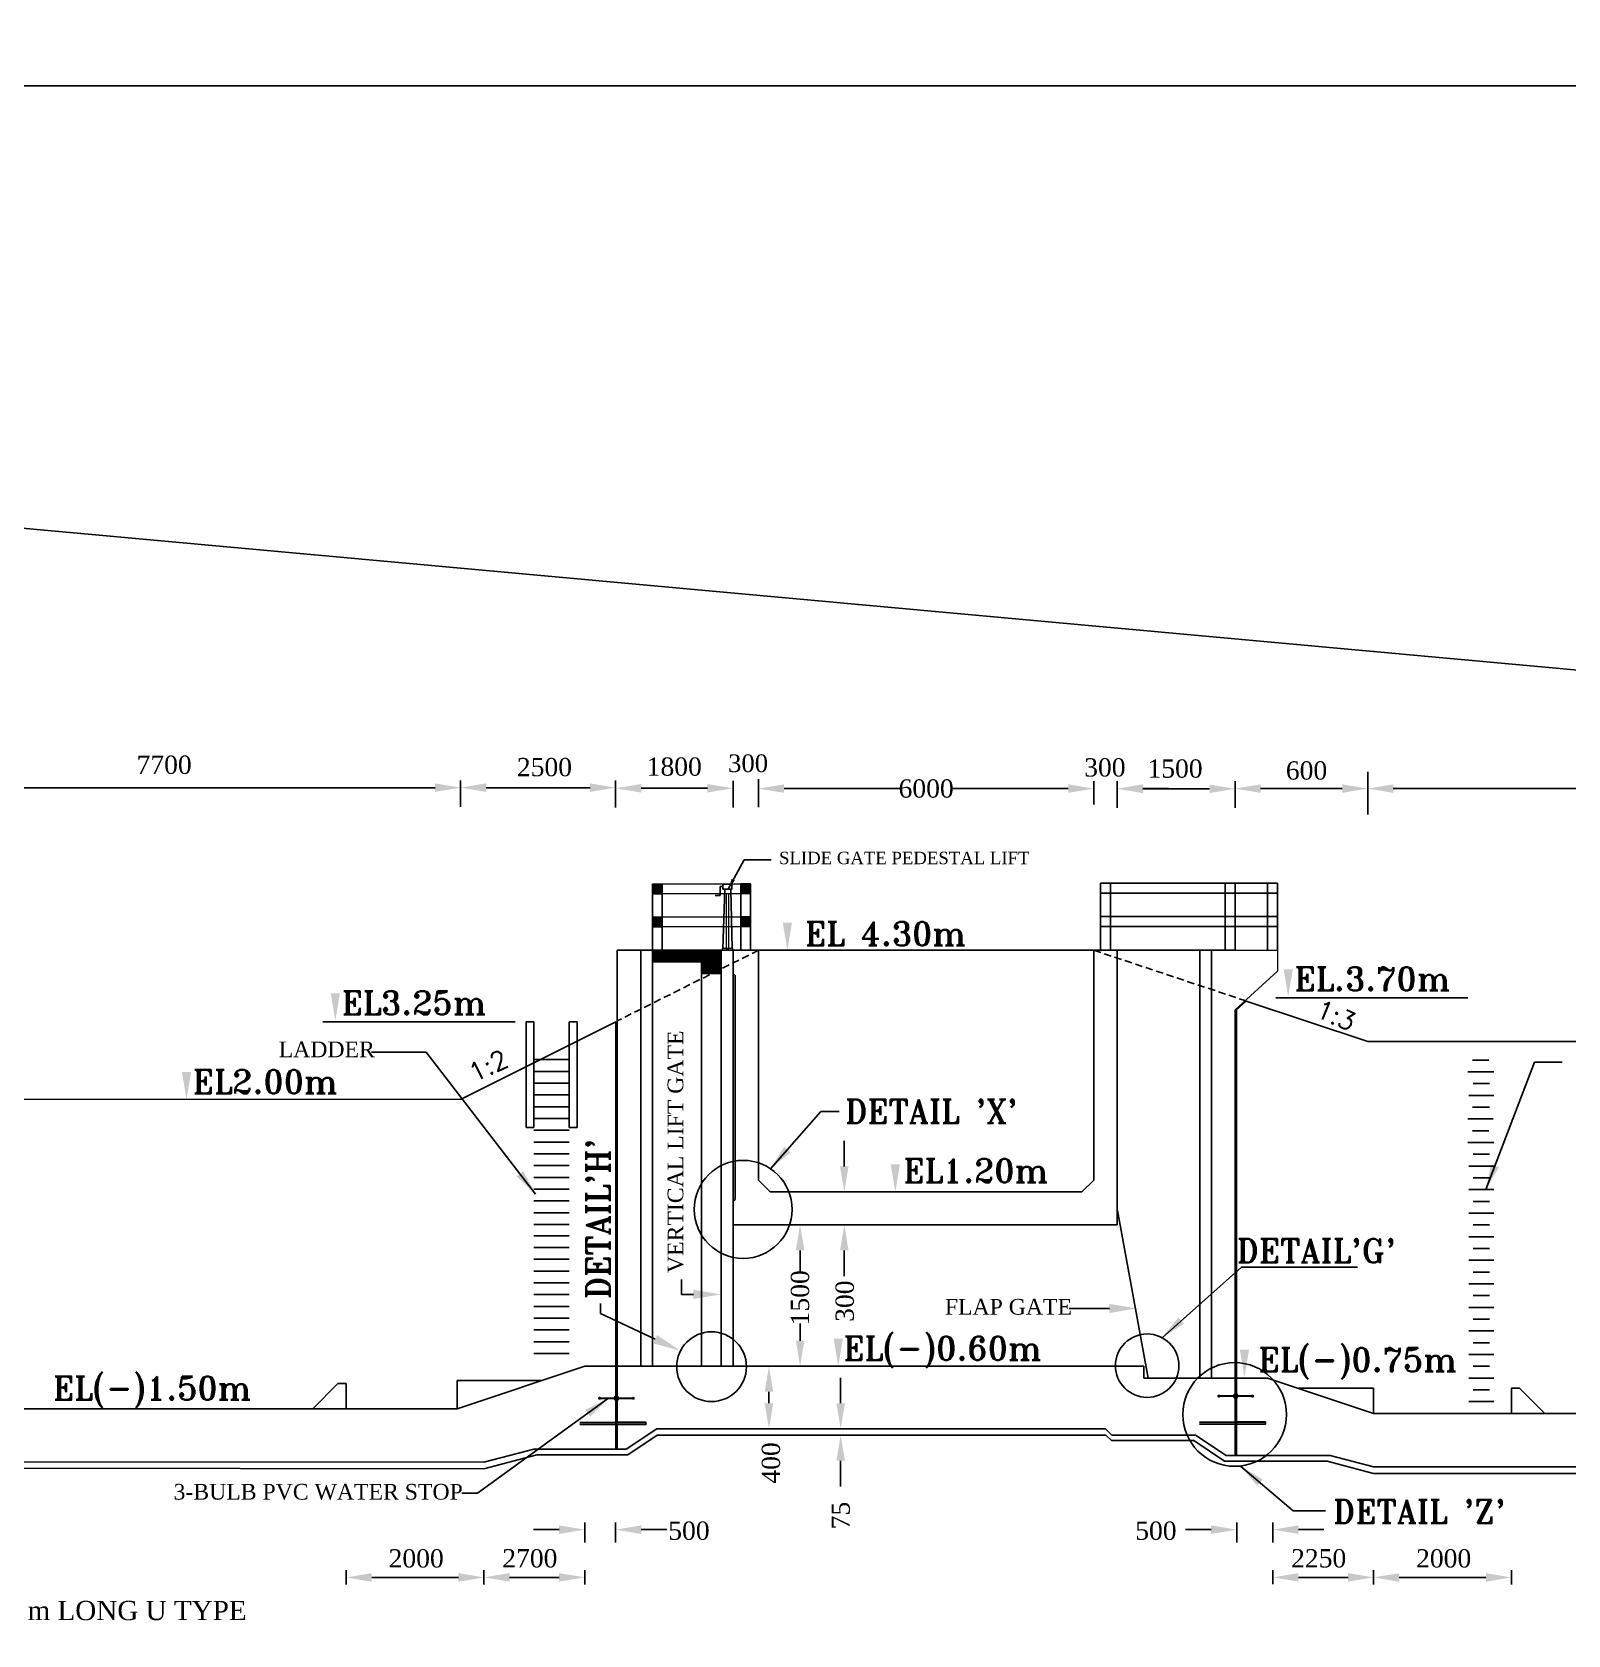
# Model space of a CAD drawing. Extents: x -298162 to 1078160, y -513173 to -216568.
# Drawn here: x 92891 to 113927, y -267427 to -245483 of the extents above; entities that cross this region are included whole.
import ezdxf
from ezdxf.enums import TextEntityAlignment as Align

# ---------------------------------------------------------------- set-up
doc = ezdxf.new("R2010")
doc.units = 0
doc.header["$MEASUREMENT"] = 0
doc.linetypes.add('DASHED', pattern=[0.75, 0.5, -0.25])
doc.layers.get('0').update_dxf_attribs({"linetype": 'CONTINUOUS'})
doc.layers.get('DEFPOINTS').update_dxf_attribs({"linetype": 'CONTINUOUS'})
doc.layers.add('HACH', color=8, linetype='CONTINUOUS', lineweight=20)
for name, color, linetype in [('LINE', 7, 'CONTINUOUS'), ('SLOPEEARTH', 3, 'CONTINUOUS'), ('TEXT', 10, 'CONTINUOUS')]:
    doc.layers.add(name, color=color, linetype=linetype)
doc.styles.add('BIG', font='ROMANT.SHX')
doc.styles.add('SMALL', font='ROMANS.SHX')
doc.styles.get("Standard").update_dxf_attribs({"font": 'times.ttf', "height": 250})
doc.dimstyles.new('3', dxfattribs={"dimtxt": 225, "dimasz": 350, "dimexe": 100, "dimexo": 25, "dimgap": 9, "dimtad": 0, "dimdec": 0, "dimzin": 0, "dimdsep": 46, "dimtxsty": 'Standard', "dimcen": 0, "dimclrt": 256, "dimadec": 0, "dimazin": 0, "dimtfac": 1, "dimtdec": 0, "dimtofl": 0, "dimtmove": 2, "dimatfit": 3, "dimfxl": 1, "dimtolj": 1, "dimtzin": 0, "dimarcsym": 0})
pattern_1 = [(45, (257771.21064, 268937.60118), (-0.088388347648, 0.088388347648), [])]
pattern_2 = [(45, (258249.33564, 268935.19308), (-0.088388347648, 0.088388347648), [])]

# ---------------------------------------------------------------- blocks, each defined once
blk = doc.blocks.new('*D75')
at = {"layer": 'DEFPOINTS', "color": 0, "lineweight": -2}
for p in [(102841, -255841), (107433, -256072), (102841, -256119)]:
    blk.add_point(p, dxfattribs=at)
at = {"layer": 'LINE', "color": 0, "lineweight": -2}
for p, q in [((102841, -256094), (102841, -255741)), ((103191, -255841), (104773, -255841)), ((107083, -255841), (105501, -255841)), ((107433, -256047), (107433, -255741))]:
    blk.add_line(p, q, dxfattribs=at)
for points in [[(103191, -255782), (103191, -255899), (102841, -255841)], [(107083, -255782), (107083, -255899), (107433, -255841)]]:
    blk.add_solid(points, dxfattribs=at)
at = {"layer": 'LINE', "insert": (105137, -255841), "char_height": 250, "attachment_point": 5}
blk.add_mtext('\\A1;6000', dxfattribs=at)
blk = doc.blocks.new('*D80')
at = {"layer": 'DEFPOINTS', "color": 0, "lineweight": -2}
for p in [(111185, -255587), (119368, -255538), (119368, -255841)]:
    blk.add_point(p, dxfattribs=at)
at = {"layer": 'LINE', "color": 0, "lineweight": -2}
for p, q in [((111185, -255612), (111185, -255941)), ((119368, -255563), (119368, -255941)), ((111535, -255841), (119018, -255841))]:
    blk.add_line(p, q, dxfattribs=at)
for points in [[(111535, -255782), (111535, -255899), (111185, -255841)], [(119018, -255782), (119018, -255899), (119368, -255841)]]:
    blk.add_solid(points, dxfattribs=at)
at = {"layer": 'LINE', "insert": (115482, -255623), "char_height": 250, "attachment_point": 5}
blk.add_mtext('\\A1;12150', dxfattribs=at)
blk = doc.blocks.new('*D81')
at = {"layer": 'DEFPOINTS', "color": 0, "lineweight": -2}
for p in [(111185, -255841), (109368, -256072), (111185, -256220)]:
    blk.add_point(p, dxfattribs=at)
at = {"layer": 'LINE', "color": 0, "lineweight": -2}
for p, q in [((109368, -256047), (109368, -255741)), ((109718, -255841), (110835, -255841)), ((111185, -256195), (111185, -255741))]:
    blk.add_line(p, q, dxfattribs=at)
for points in [[(109718, -255782), (109718, -255899), (109368, -255841)], [(110835, -255782), (110835, -255899), (111185, -255841)]]:
    blk.add_solid(points, dxfattribs=at)
at = {"layer": 'LINE', "insert": (110347, -255594), "char_height": 250, "attachment_point": 5}
blk.add_mtext('\\A1;600', dxfattribs=at)
blk = doc.blocks.new('*D82')
at = {"layer": 'DEFPOINTS', "color": 0, "lineweight": -2}
for p in [(90978, -255489), (98760, -255828), (98760, -255828)]:
    blk.add_point(p, dxfattribs=at)
at = {"layer": 'LINE', "color": 0, "lineweight": -2}
for p, q in [((90978, -255514), (90978, -255928)), ((91328, -255828), (98410, -255828)), ((98760, -255803), (98760, -255728))]:
    blk.add_line(p, q, dxfattribs=at)
for points in [[(91328, -255769), (91328, -255886), (90978, -255828)], [(98410, -255769), (98410, -255886), (98760, -255828)]]:
    blk.add_solid(points, dxfattribs=at)
at = {"layer": 'LINE', "insert": (94700, -255516), "char_height": 250, "attachment_point": 5}
blk.add_mtext('\\A1;7700', dxfattribs=at)
blk = doc.blocks.new('*X14')
at = {"color": 0}
for p, q in [((1078, 5657), (1246, 5825)), ((1078, 5666), (1229, 5816)), ((1078, 5675), (1211, 5807)), ((1078, 5683), (1193, 5798)), ((1078, 5692), (1176, 5790)), ((1078, 5701), (1158, 5781)), ((1078, 5710), (1140, 5772)), ((1078, 5719), (1123, 5763)), ((1078, 5728), (1105, 5754)), ((1078, 5736), (1087, 5745)), ((1084, 5653), (1264, 5834)), ((1093, 5653), (1282, 5843)), ((1101, 5653), (1299, 5851)), ((1110, 5653), (1317, 5860)), ((1119, 5653), (1328, 5863)), ((1128, 5653), (1328, 5854)), ((1137, 5653), (1328, 5845)), ((1146, 5653), (1328, 5836)), ((1154, 5653), (1328, 5827)), ((1163, 5653), (1328, 5819)), ((1172, 5653), (1328, 5810)), ((1181, 5653), (1328, 5801)), ((1190, 5653), (1328, 5792)), ((1199, 5653), (1328, 5783)), ((1207, 5653), (1328, 5774)), ((1216, 5653), (1328, 5766)), ((1225, 5653), (1328, 5757)), ((1234, 5653), (1328, 5748)), ((1243, 5653), (1328, 5739)), ((1252, 5653), (1328, 5730)), ((1261, 5653), (1328, 5721)), ((1269, 5653), (1328, 5712)), ((1278, 5653), (1328, 5704)), ((1287, 5653), (1328, 5695)), ((1296, 5653), (1328, 5686)), ((1305, 5653), (1328, 5677)), ((1314, 5653), (1328, 5668)), ((1322, 5653), (1328, 5659))]:
    blk.add_line(p, q, dxfattribs=at)
blk = doc.blocks.new('*X13')
at = {"color": 0}
for p, q in [((453, 5810), (597, 5953)), ((453, 5819), (588, 5953)), ((453, 5827), (579, 5953)), ((453, 5836), (571, 5953)), ((453, 5845), (562, 5953)), ((453, 5854), (553, 5953)), ((453, 5863), (544, 5953)), ((453, 5872), (535, 5953)), ((453, 5880), (526, 5953)), ((453, 5889), (518, 5953)), ((453, 5898), (509, 5953)), ((453, 5907), (500, 5953)), ((453, 5916), (491, 5953)), ((453, 5925), (482, 5953)), ((453, 5933), (473, 5953)), ((453, 5942), (465, 5953)), ((453, 5951), (456, 5953)), ((456, 5803), (606, 5953)), ((465, 5803), (615, 5953)), ((474, 5803), (624, 5953)), ((482, 5803), (632, 5953)), ((491, 5803), (641, 5953)), ((500, 5803), (650, 5953)), ((509, 5803), (659, 5953)), ((518, 5803), (668, 5953)), ((527, 5803), (677, 5953)), ((535, 5803), (685, 5953)), ((544, 5803), (694, 5953)), ((553, 5803), (703, 5953)), ((562, 5803), (712, 5953)), ((571, 5803), (721, 5953)), ((580, 5803), (730, 5953)), ((589, 5803), (739, 5953)), ((597, 5803), (747, 5953)), ((606, 5803), (756, 5953)), ((615, 5803), (765, 5953)), ((624, 5803), (774, 5953)), ((633, 5803), (783, 5953)), ((642, 5803), (792, 5953)), ((650, 5803), (800, 5953)), ((659, 5803), (809, 5953)), ((668, 5803), (818, 5953)), ((677, 5803), (827, 5953)), ((686, 5803), (836, 5953)), ((695, 5803), (845, 5953)), ((703, 5803), (853, 5953)), ((712, 5803), (862, 5953)), ((721, 5803), (871, 5953)), ((730, 5803), (880, 5953)), ((739, 5803), (889, 5953)), ((748, 5803), (898, 5953)), ((756, 5803), (906, 5953)), ((765, 5803), (915, 5953)), ((774, 5803), (924, 5953)), ((783, 5803), (933, 5953)), ((792, 5803), (942, 5953)), ((801, 5803), (951, 5953)), ((809, 5803), (959, 5953)), ((818, 5803), (968, 5953)), ((827, 5803), (977, 5953)), ((836, 5803), (986, 5953)), ((845, 5803), (995, 5953)), ((854, 5803), (1004, 5953)), ((863, 5803), (1013, 5953)), ((871, 5803), (1021, 5953)), ((880, 5803), (1030, 5953)), ((889, 5803), (1039, 5953)), ((898, 5803), (1048, 5953)), ((907, 5803), (1057, 5953)), ((916, 5803), (1066, 5953)), ((924, 5803), (1074, 5953)), ((933, 5803), (1083, 5953)), ((942, 5803), (1092, 5953)), ((951, 5803), (1101, 5953)), ((960, 5803), (1110, 5953)), ((969, 5803), (1119, 5953)), ((977, 5803), (1127, 5953)), ((986, 5803), (1136, 5953)), ((995, 5803), (1145, 5953)), ((1004, 5803), (1154, 5953)), ((1013, 5803), (1163, 5953)), ((1022, 5803), (1172, 5953)), ((1030, 5803), (1180, 5953)), ((1039, 5803), (1189, 5953)), ((1048, 5803), (1198, 5953)), ((1057, 5803), (1207, 5953)), ((1066, 5803), (1216, 5953)), ((1075, 5803), (1225, 5953)), ((1078, 5798), (1233, 5953)), ((1078, 5790), (1242, 5953)), ((1078, 5781), (1251, 5953)), ((1078, 5772), (1260, 5953)), ((1078, 5763), (1269, 5953)), ((1078, 5754), (1278, 5953)), ((1078, 5745), (1287, 5953)), ((1087, 5745), (1295, 5953)), ((1105, 5754), (1304, 5953)), ((1123, 5763), (1313, 5953)), ((1140, 5772), (1322, 5953)), ((1158, 5781), (1328, 5951)), ((1176, 5790), (1328, 5942)), ((1193, 5798), (1328, 5933)), ((1211, 5807), (1328, 5925)), ((1229, 5816), (1328, 5916)), ((1246, 5825), (1328, 5907)), ((1264, 5834), (1328, 5898)), ((1282, 5843), (1328, 5889)), ((1299, 5851), (1328, 5880)), ((1317, 5860), (1328, 5872))]:
    blk.add_line(p, q, dxfattribs=at)
blk = doc.blocks.new('*D83')
at = {"layer": 'DEFPOINTS', "color": 0, "lineweight": -2}
for p in [(103953, -264606), (103952, -264693), (103966, -264693)]:
    blk.add_point(p, dxfattribs=at)
at = {"layer": 'LINE', "color": 0, "lineweight": -2}
for p, q in [((103966, -264256), (103966, -263906)), ((103978, -264606), (104066, -264606)), ((103977, -264693), (104066, -264693)), ((103966, -265043), (103966, -265393))]:
    blk.add_line(p, q, dxfattribs=at)
for points in [[(103908, -264256), (104024, -264256), (103966, -264606)], [(103908, -265043), (104024, -265043), (103966, -264693)]]:
    blk.add_solid(points, dxfattribs=at)
at = {"layer": 'LINE', "insert": (103968, -265793), "char_height": 250, "attachment_point": 5, "rotation": 90}
blk.add_mtext('\\A1;75', dxfattribs=at)
blk = doc.blocks.new('*D84')
at = {"layer": 'DEFPOINTS', "color": 0, "lineweight": -2}
for p in [(102905, -263749), (102984, -263749), (102905, -264606)]:
    blk.add_point(p, dxfattribs=at)
at = {"layer": 'LINE', "color": 0, "lineweight": -2}
for p, q in [((102930, -263749), (103084, -263749)), ((102984, -264256), (102984, -264099)), ((102930, -264606), (103084, -264606))]:
    blk.add_line(p, q, dxfattribs=at)
for points in [[(102925, -264099), (103042, -264099), (102984, -263749)], [(102925, -264256), (103042, -264256), (102984, -264606)]]:
    blk.add_solid(points, dxfattribs=at)
at = {"layer": 'LINE', "insert": (103012, -265073), "char_height": 250, "attachment_point": 5, "rotation": 90}
blk.add_mtext('\\A1;400', dxfattribs=at)
blk = doc.blocks.new('*D85')
at = {"layer": 'DEFPOINTS', "color": 0, "lineweight": -2}
for p in [(104016, -261362), (104209, -261362), (103914, -261814)]:
    blk.add_point(p, dxfattribs=at)
at = {"layer": 'LINE', "color": 0, "lineweight": -2}
for p, q in [((104016, -261012), (104016, -260662)), ((104184, -261362), (103916, -261362)), ((103939, -261814), (104116, -261814)), ((104016, -262164), (104016, -262514))]:
    blk.add_line(p, q, dxfattribs=at)
for points in [[(103957, -261012), (104074, -261012), (104016, -261362)], [(103957, -262164), (104074, -262164), (104016, -261814)]]:
    blk.add_solid(points, dxfattribs=at)
at = {"layer": 'LINE', "insert": (104023, -262858), "char_height": 250, "attachment_point": 5, "rotation": 90}
blk.add_mtext('\\A1;300', dxfattribs=at)
blk = doc.blocks.new('*D90')
at = {"layer": 'DEFPOINTS', "color": 0, "lineweight": -2}
for p in [(107755, -255841), (107755, -255841), (107433, -256084)]:
    blk.add_point(p, dxfattribs=at)
at = {"layer": 'LINE', "color": 0, "lineweight": -2}
for p, q in [((107083, -255841), (106733, -255841)), ((107433, -256059), (107433, -255741)), ((107755, -255816), (107755, -255741)), ((108105, -255841), (108455, -255841))]:
    blk.add_line(p, q, dxfattribs=at)
for points in [[(107083, -255782), (107083, -255899), (107433, -255841)], [(108105, -255782), (108105, -255899), (107755, -255841)]]:
    blk.add_solid(points, dxfattribs=at)
at = {"layer": 'LINE', "insert": (107585, -255552), "char_height": 250, "attachment_point": 5}
blk.add_mtext('\\A1;300', dxfattribs=at)
blk = doc.blocks.new('*D93')
at = {"layer": 'DEFPOINTS', "color": 0, "lineweight": -2}
for p in [(109885, -266758), (111265, -266639), (111265, -266763)]:
    blk.add_point(p, dxfattribs=at)
at = {"layer": 'LINE', "color": 0, "lineweight": -2}
for p, q in [((109885, -266733), (109885, -266539)), ((111265, -266738), (111265, -266539)), ((110235, -266639), (110915, -266639))]:
    blk.add_line(p, q, dxfattribs=at)
for points in [[(110235, -266581), (110235, -266697), (109885, -266639)], [(110915, -266581), (110915, -266697), (111265, -266639)]]:
    blk.add_solid(points, dxfattribs=at)
at = {"layer": 'LINE', "insert": (110513, -266380), "char_height": 250, "attachment_point": 5}
blk.add_mtext('\\A1;2250', dxfattribs=at)
blk = doc.blocks.new('*D94')
at = {"layer": 'DEFPOINTS', "color": 0, "lineweight": -2}
for p in [(103065, -261814), (103410, -261814), (103065, -263749)]:
    blk.add_point(p, dxfattribs=at)
at = {"layer": 'LINE', "color": 0, "lineweight": -2}
for p, q in [((103090, -261814), (103510, -261814)), ((103410, -262164), (103410, -262462)), ((103410, -263399), (103410, -263162)), ((103090, -263749), (103510, -263749))]:
    blk.add_line(p, q, dxfattribs=at)
for points in [[(103352, -262164), (103469, -262164), (103410, -261814)], [(103352, -263399), (103469, -263399), (103410, -263749)]]:
    blk.add_solid(points, dxfattribs=at)
at = {"layer": 'LINE', "insert": (103410, -262812), "char_height": 250, "attachment_point": 5, "rotation": 90}
blk.add_mtext('\\A1;1500', dxfattribs=at)
blk = doc.blocks.new('*D96')
at = {"layer": 'DEFPOINTS', "color": 0, "lineweight": -2}
for p in [(109368, -255844), (107755, -256128), (109368, -256128)]:
    blk.add_point(p, dxfattribs=at)
at = {"layer": 'LINE', "color": 0, "lineweight": -2}
for p, q in [((107755, -256103), (107755, -255744)), ((108105, -255844), (109018, -255844)), ((109368, -256103), (109368, -255744))]:
    blk.add_line(p, q, dxfattribs=at)
for points in [[(108105, -255786), (108105, -255902), (107755, -255844)], [(109018, -255786), (109018, -255902), (109368, -255844)]]:
    blk.add_solid(points, dxfattribs=at)
at = {"layer": 'LINE', "insert": (108546, -255568), "char_height": 250, "attachment_point": 5}
blk.add_mtext('\\A1;1500', dxfattribs=at)
blk = doc.blocks.new('*D97')
at = {"layer": 'DEFPOINTS', "color": 0, "lineweight": -2}
for p in [(102492, -255836), (100884, -256124), (102492, -256124)]:
    blk.add_point(p, dxfattribs=at)
at = {"layer": 'LINE', "color": 0, "lineweight": -2}
for p, q in [((100884, -256099), (100884, -255736)), ((101234, -255836), (102142, -255836)), ((102492, -256099), (102492, -255736))]:
    blk.add_line(p, q, dxfattribs=at)
for points in [[(101234, -255778), (101234, -255894), (100884, -255836)], [(102142, -255778), (102142, -255894), (102492, -255836)]]:
    blk.add_solid(points, dxfattribs=at)
at = {"layer": 'LINE', "insert": (101687, -255541), "char_height": 250, "attachment_point": 5}
blk.add_mtext('\\A1;1800', dxfattribs=at)
blk = doc.blocks.new('*D99')
at = {"layer": 'DEFPOINTS', "color": 0, "lineweight": -2}
for p in [(109390, -265986), (109390, -266185), (109885, -266185)]:
    blk.add_point(p, dxfattribs=at)
at = {"layer": 'LINE', "color": 0, "lineweight": -2}
for p, q in [((109390, -266160), (109390, -265886)), ((109885, -266160), (109885, -265886)), ((109040, -265986), (108690, -265986)), ((110235, -265986), (110585, -265986))]:
    blk.add_line(p, q, dxfattribs=at)
for points in [[(109040, -265928), (109040, -266045), (109390, -265986)], [(110235, -265928), (110235, -266045), (109885, -265986)]]:
    blk.add_solid(points, dxfattribs=at)
at = {"layer": 'LINE', "insert": (108284, -266002), "char_height": 250, "attachment_point": 5}
blk.add_mtext('\\A1;500', dxfattribs=at)
blk = doc.blocks.new('*D133')
at = {"layer": 'DEFPOINTS', "color": 0, "lineweight": -2}
for p in [(111265, -266760), (113153, -266640), (113153, -266764)]:
    blk.add_point(p, dxfattribs=at)
at = {"layer": 'LINE', "color": 0, "lineweight": -2}
for p, q in [((111265, -266735), (111265, -266540)), ((113153, -266739), (113153, -266540)), ((111615, -266640), (112803, -266640))]:
    blk.add_line(p, q, dxfattribs=at)
for points in [[(111615, -266582), (111615, -266699), (111265, -266640)], [(112803, -266582), (112803, -266699), (113153, -266640)]]:
    blk.add_solid(points, dxfattribs=at)
at = {"layer": 'LINE', "insert": (112225, -266381), "char_height": 250, "attachment_point": 5}
blk.add_mtext('\\A1;2000', dxfattribs=at)
blk = doc.blocks.new('*D220')
at = {"layer": 'DEFPOINTS', "color": 0, "lineweight": -2}
for p in [(100460, -265986), (100460, -266185), (100884, -266185)]:
    blk.add_point(p, dxfattribs=at)
at = {"layer": 'LINE', "color": 0, "lineweight": -2}
for p, q in [((100460, -266160), (100460, -265886)), ((100884, -266160), (100884, -265886)), ((100110, -265986), (99760, -265986)), ((101234, -265986), (101584, -265986))]:
    blk.add_line(p, q, dxfattribs=at)
for points in [[(100110, -265928), (100110, -266045), (100460, -265986)], [(101234, -265928), (101234, -266045), (100884, -265986)]]:
    blk.add_solid(points, dxfattribs=at)
at = {"layer": 'LINE', "insert": (101888, -266002), "char_height": 250, "attachment_point": 5}
blk.add_mtext('\\A1;500', dxfattribs=at)
blk = doc.blocks.new('*D221')
at = {"layer": 'DEFPOINTS', "color": 0, "lineweight": -2}
for p in [(99081, -266758), (100460, -266639), (100460, -266763)]:
    blk.add_point(p, dxfattribs=at)
at = {"layer": 'LINE', "color": 0, "lineweight": -2}
for p, q in [((99081, -266733), (99081, -266539)), ((100460, -266738), (100460, -266539)), ((99431, -266639), (100110, -266639))]:
    blk.add_line(p, q, dxfattribs=at)
for points in [[(99431, -266581), (99431, -266697), (99081, -266639)], [(100110, -266581), (100110, -266697), (100460, -266639)]]:
    blk.add_solid(points, dxfattribs=at)
at = {"layer": 'LINE', "insert": (99709, -266380), "char_height": 250, "attachment_point": 5}
blk.add_mtext('\\A1;2700', dxfattribs=at)
blk = doc.blocks.new('*D222')
at = {"layer": 'DEFPOINTS', "color": 0, "lineweight": -2}
for p in [(97193, -266760), (99081, -266640), (99081, -266764)]:
    blk.add_point(p, dxfattribs=at)
at = {"layer": 'LINE', "color": 0, "lineweight": -2}
for p, q in [((97193, -266735), (97193, -266540)), ((99081, -266739), (99081, -266540)), ((97543, -266640), (98731, -266640))]:
    blk.add_line(p, q, dxfattribs=at)
for points in [[(97543, -266582), (97543, -266699), (97193, -266640)], [(98731, -266582), (98731, -266699), (99081, -266640)]]:
    blk.add_solid(points, dxfattribs=at)
at = {"layer": 'LINE', "insert": (98152, -266381), "char_height": 250, "attachment_point": 5}
blk.add_mtext('\\A1;2000', dxfattribs=at)
blk = doc.blocks.new('*D243')
at = {"layer": 'DEFPOINTS', "color": 0, "lineweight": -2}
for p in [(100884, -255828), (98760, -256115), (100884, -256115)]:
    blk.add_point(p, dxfattribs=at)
at = {"layer": 'LINE', "color": 0, "lineweight": -2}
for p, q in [((98760, -256090), (98760, -255728)), ((99110, -255828), (100534, -255828)), ((100884, -256090), (100884, -255728))]:
    blk.add_line(p, q, dxfattribs=at)
for points in [[(99110, -255769), (99110, -255886), (98760, -255828)], [(100534, -255769), (100534, -255886), (100884, -255828)]]:
    blk.add_solid(points, dxfattribs=at)
at = {"layer": 'LINE', "insert": (99909, -255548), "char_height": 250, "attachment_point": 5}
blk.add_mtext('\\A1;2500', dxfattribs=at)

msp = doc.modelspace()

# ---------------------------------------------------------------- hatches: boundary and pattern name
at = {"linetype": 'Continuous', "lineweight": -3}
h = msp.add_hatch(color=0, dxfattribs=at)
h.paths.add_polyline_path([(100895.02, -264544.968), (100895.02, -264519.068), (100388.45, -264519.068), (100388.45, -264544.968)])
h.paths.add_polyline_path([(100906.12, -264519.068), (100906.12, -264544.968), (101295.978, -264544.968), (101295.978, -264519.068)])
h = msp.add_hatch(color=0, dxfattribs=at)
h.paths.add_polyline_path([(109378.743, -264540.749), (109378.743, -264514.849), (108872.173, -264514.849), (108872.173, -264540.749)])
h.paths.add_polyline_path([(109389.843, -264514.849), (109389.843, -264540.749), (109779.701, -264540.749), (109779.701, -264514.849)])
at = {"layer": 'HACH'}
h = msp.add_hatch(dxfattribs=at)
h.set_pattern_fill('ANSI31', color=0, style=0)
h.set_pattern_definition(pattern_2)
h.paths.add_polyline_path([(101522.67, -257147.458), (101389.858, -257147.458), (101389.858, -257280.27), (101522.67, -257280.27)])
h = msp.add_hatch(dxfattribs=at)
h.set_pattern_fill('ANSI31', color=0, style=0)
h.set_pattern_definition(pattern_1)
h.paths.add_polyline_path([(102731.264, -257145.049), (102598.451, -257145.288), (102598.451, -257278.1), (102731.264, -257277.862)])
h = msp.add_hatch(dxfattribs=at)
h.set_pattern_fill('ANSI31', color=0, style=0)
h.set_pattern_definition(pattern_2)
h.paths.add_polyline_path([(101389.858, -257599.02), (101389.858, -257731.833), (101522.67, -257731.833), (101522.67, -257599.02)])
h = msp.add_hatch(dxfattribs=at)
h.set_pattern_fill('ANSI31', color=0, style=0)
h.set_pattern_definition(pattern_1)
h.paths.add_polyline_path([(102731.264, -257729.424), (102731.264, -257596.612), (102598.451, -257596.85), (102598.451, -257729.663)])

# ---------------------------------------------------------------- linework, layer by layer
at = {"color": 0, "linetype": 'ByBlock'}
msp.add_line((102841.445, -256063.636), (102841.445, -255711.569), dxfattribs=at)
at = {"color": 0}
for p, q in [((101389.858, -257147.458), (102731.264, -257145.049)), ((101389.858, -257147.458), (101522.67, -257147.458)), ((102598.451, -257145.049), (102731.264, -257145.049)), ((107526.847, -257136.62), (109948.076, -257136.62)), ((107526.847, -257136.62), (107661.253, -257136.62)), ((101389.858, -257280.27), (102731.264, -257277.862)), ((101389.858, -257280.27), (101522.67, -257280.27)), ((101389.858, -257280.27), (101522.67, -257280.27)), ((102598.451, -257277.862), (102731.264, -257277.862)), ((107526.847, -257271.026), (107661.253, -257271.026)), ((107526.847, -257271.026), (109948.076, -257271.026)), ((107526.847, -257271.026), (107661.253, -257271.026)), ((109233.806, -257271.026), (109368.213, -257271.026)), ((101389.858, -257599.02), (102731.264, -257596.612)), ((101389.858, -257599.02), (101522.67, -257599.02)), ((101389.858, -257599.02), (101522.67, -257599.02)), ((102598.451, -257596.612), (102731.264, -257596.612)), ((107526.847, -257593.601), (107661.253, -257593.601)), ((107526.847, -257593.601), (109948.076, -257593.601)), ((107526.847, -257593.601), (107661.253, -257593.601)), ((109233.806, -257593.601), (109368.213, -257593.601)), ((101389.858, -257731.833), (102731.264, -257729.424)), ((101389.858, -257731.833), (101522.67, -257731.833)), ((101389.858, -257731.833), (101522.67, -257731.833)), ((102598.451, -257729.424), (102731.264, -257729.424)), ((107526.847, -257728.008), (107661.253, -257728.008)), ((107526.847, -257728.008), (109948.076, -257728.008)), ((107526.847, -257728.008), (107661.253, -257728.008)), ((109233.806, -257728.008), (109368.213, -257728.008)), ((100905.995, -258050.583), (100905.995, -258856.951)), ((100905.995, -258050.583), (102841.445, -258050.583)), ((101228.57, -258050.583), (101228.57, -263749.408)), ((101389.858, -258050.583), (101389.858, -263749.408)), ((102330.701, -258050.583), (102330.701, -263749.408)), ((102491.989, -258050.583), (102491.989, -263749.408)), ((102841.445, -258050.583), (102841.445, -261201.065)), ((107432.763, -258050.583), (109368.213, -258050.583)), ((107432.763, -258050.583), (107432.763, -261201.065)), ((107755.338, -258050.583), (107755.338, -261813.958)), ((108884.35, -258050.583), (108884.35, -263910.695)), ((109045.638, -258050.583), (109045.638, -263910.695)), ((101389.858, -258211.87), (102061.889, -258211.87)), ((102061.889, -258211.87), (102061.889, -263749.408)), ((102061.889, -258373.158), (102330.701, -258373.158)), ((102518.87, -258400.039), (102518.87, -261464.215)), ((109368.213, -258697.845), (109368.213, -258697.879)), ((109389.718, -258705.001), (109389.718, -258705.035)), ((100905.995, -258856.951), (100905.995, -264885.732)), ((109368.213, -258868.356), (109368.213, -264972.067)), ((109389.718, -258868.714), (109389.718, -264972.073)), ((100884.49, -259032.279), (100884.49, -264885.737)), ((99765.578, -259550.937), (100249.441, -259550.937)), ((99765.578, -259550.937), (100249.441, -259550.937)), ((112843.93, -259558.029), (112618.426, -259558.029)), ((99765.578, -259712.225), (100249.441, -259712.225)), ((112904.064, -259719.317), (112558.292, -259719.317)), ((112913.801, -259718.268), (112568.029, -259718.268)), ((99765.578, -259873.512), (100249.441, -259873.512)), ((99765.578, -260034.8), (100249.441, -260034.8)), ((112913.801, -260040.843), (112568.029, -260040.843)), ((112853.666, -259879.556), (112628.163, -259879.556)), ((99765.578, -260196.087), (100249.441, -260196.087)), ((112843.93, -260202.131), (112618.426, -260202.131)), ((112853.666, -260202.131), (112628.163, -260202.131)), ((99765.578, -260357.375), (100249.441, -260357.375)), ((112904.064, -260363.418), (112558.292, -260363.418)), ((99658.053, -260480.78), (99765.578, -260480.78)), ((99765.578, -260518.662), (100249.441, -260518.662)), ((99765.578, -260518.662), (100249.441, -260518.662)), ((99765.578, -260679.95), (100249.441, -260679.95)), ((100249.441, -260480.78), (100356.966, -260480.78)), ((112904.064, -260685.993), (112558.292, -260685.993)), ((112913.801, -260684.945), (112568.029, -260684.945)), ((112843.93, -260524.706), (112618.426, -260524.706)), ((99765.578, -260841.237), (100249.441, -260841.237)), ((112853.666, -260846.233), (112628.163, -260846.233)), ((99765.578, -261002.525), (100249.441, -261002.525)), ((112913.801, -261007.52), (112568.029, -261007.52)), ((99765.578, -261163.812), (100249.441, -261163.812)), ((99765.578, -261163.812), (100249.441, -261163.812)), ((99765.578, -261325.1), (100249.441, -261325.1)), ((112913.801, -261330.095), (112568.029, -261330.095)), ((112853.666, -261168.808), (112628.163, -261168.808)), ((99765.578, -261486.387), (100249.441, -261486.387)), ((102491.989, -261491.096), (102518.87, -261464.215)), ((103002.733, -261362.353), (107271.475, -261362.353)), ((112853.666, -261491.383), (112628.163, -261491.383)), ((99765.578, -261647.675), (100249.441, -261647.675)), ((107759.588, -261617.911), (108176.882, -263910.695)), ((112913.801, -261652.67), (112568.029, -261652.67)), ((99765.578, -261808.962), (100249.441, -261808.962)), ((99765.578, -261962.192), (100249.441, -261962.192)), ((102491.989, -261813.958), (107755.338, -261813.958)), ((112913.801, -261975.245), (112568.029, -261975.245)), ((112853.666, -261813.958), (112628.163, -261813.958)), ((99765.578, -262123.479), (100249.441, -262123.479)), ((112853.666, -262136.533), (112628.163, -262136.533)), ((99765.578, -262284.767), (100249.441, -262284.767)), ((99765.578, -262446.054), (100249.441, -262446.054)), ((112913.801, -262297.82), (112568.029, -262297.82)), ((99765.578, -262607.342), (100249.441, -262607.342)), ((112913.801, -262620.395), (112568.029, -262620.395)), ((112853.666, -262459.108), (112628.163, -262459.108)), ((99765.578, -262768.629), (100249.441, -262768.629)), ((112853.666, -262781.683), (112628.163, -262781.683)), ((99765.578, -262929.917), (100249.441, -262929.917)), ((99765.578, -263091.204), (100249.441, -263091.204)), ((112913.801, -262942.97), (112568.029, -262942.97)), ((112853.666, -263104.258), (112628.163, -263104.258)), ((99765.578, -263252.492), (100249.441, -263252.492)), ((112913.801, -263265.545), (112568.029, -263265.545)), ((99765.578, -263413.779), (100249.441, -263413.779)), ((112853.666, -263426.833), (112628.163, -263426.833)), ((99765.578, -263575.067), (100249.441, -263575.067)), ((100905.995, -263749.408), (108119.387, -263749.408)), ((108119.387, -263749.408), (108119.387, -263910.695)), ((112913.801, -263588.12), (112568.029, -263588.12)), ((112853.666, -263749.408), (112628.163, -263749.408)), ((108119.387, -263910.695), (109368.213, -263910.695)), ((112913.801, -263910.695), (112568.029, -263910.695)), ((112853.666, -264071.983), (112628.163, -264071.983)), ((98714.677, -264331.308), (90224.885, -264331.308)), ((111265.08, -264394.558), (120120.713, -264394.558)), ((112562.007, -264394.558), (112078.145, -264394.558)), ((112913.801, -264233.27), (112568.029, -264233.27)), ((107674.694, -264767.418), (108803.045, -264767.418)), ((99802.767, -264960.485), (99080.518, -265154.4)), ((101050.367, -264960.485), (99802.767, -264960.485)), ((109223.84, -265046.901), (109368.213, -265046.901)), ((109368.213, -265046.901), (110629.118, -265046.901)), ((110629.118, -265046.901), (111265.08, -265217.65))]:
    msp.add_line(p, q, dxfattribs=at)
at = {"color": 0, "linetype": 'Continuous', "lineweight": -3}
for p, q in [((100395.793, -264519.068), (101295.918, -264519.068)), ((100395.793, -264544.968), (101295.918, -264544.968)), ((108879.515, -264514.849), (109779.64, -264514.849)), ((108879.515, -264540.749), (109779.64, -264540.749))]:
    msp.add_line(p, q, dxfattribs=at)
at = {"layer": 'DEFPOINTS', "color": 0, "linetype": 'ByBlock'}
for p in [(102491.989, -255836.09), (102841.445, -255820.924)]:
    msp.add_point(p, dxfattribs=at)
at = {"layer": 'HACH', "color": 0}
for points in [[(102399.759, -258031.732), (102434.882, -258031.732), (102434.882, -257280.27), (102399.759, -257280.27)], [(102342.372, -258050.583), (102488.427, -258050.583), (102488.427, -258031.732), (102342.372, -258031.732)]]:
    msp.add_lwpolyline(points, close=True, dxfattribs=at)
at = {"layer": 'LINE', "color": 1, "linetype": 'ByBlock', "lineweight": -2}
msp.add_line((-298162.249, -216567.594), (1078159.826, -342283.3), dxfattribs=at)
at = {"layer": 'LINE', "color": 0}
for p, q in [((101389.858, -258050.583), (101389.858, -257147.458)), ((101389.858, -258050.583), (101389.858, -257147.458)), ((101389.858, -258050.583), (101389.858, -257147.458)), ((101522.67, -258050.583), (101522.67, -257147.458)), ((101522.67, -258050.583), (101522.67, -257147.458)), ((101522.67, -258050.583), (101522.67, -257147.458)), ((102353.77, -257182.116), (102317.885, -257182.116)), ((102317.885, -257182.116), (102317.885, -257302.936)), ((102598.451, -258050.583), (102598.451, -257145.049)), ((102731.264, -258050.583), (102731.264, -257145.049)), ((107526.847, -258050.583), (107526.847, -257136.62)), ((107526.847, -258050.583), (107526.847, -257136.62)), ((107526.847, -258050.583), (107526.847, -257136.62)), ((107661.253, -258050.583), (107661.253, -257136.62)), ((107661.253, -258050.583), (107661.253, -257136.62)), ((107661.253, -258050.583), (107661.253, -257136.62)), ((109233.806, -258050.583), (109233.806, -257136.62)), ((109368.213, -258050.583), (109368.213, -257136.62)), ((109813.67, -258050.583), (109813.67, -257136.62)), ((109948.076, -258050.583), (109948.076, -257136.62)), ((102317.885, -257302.936), (102248.4, -257302.936)), ((102350.673, -258031.732), (102379.105, -257215.711)), ((102479.511, -258031.732), (102463.35, -257215.711)), ((102841.445, -258053.801), (107432.763, -258053.801)), ((102841.445, -258053.801), (102841.445, -259318.801)), ((107432.763, -258053.801), (107432.763, -259318.801)), ((112558.325, -258704.083), (109924.727, -258704.083)), ((109522.367, -258749.178), (111185.38, -259302.549)), ((99507.315, -259032.279), (96873.717, -259032.279)), ((99765.578, -259032.279), (99658.053, -259032.279)), ((99658.053, -260480.78), (99658.053, -259032.279)), ((99765.578, -260480.78), (99765.578, -259032.279)), ((100356.966, -259032.279), (100249.441, -259032.279)), ((100249.441, -260480.78), (100249.441, -259032.279)), ((100356.966, -260480.78), (100356.966, -259032.279)), ((111185.38, -259302.549), (131779.94, -259302.549)), ((98759.872, -260094.588), (78590.403, -260096.974)), ((103002.733, -261362.353), (102841.445, -261201.065)), ((107271.475, -261362.353), (107432.763, -261201.065)), ((100675.332, -262891.422), (100675.332, -263028.906)), ((107645.988, -262957.904), (107094.133, -262957.904)), ((96735.565, -264331.308), (97080.034, -263986.838)), ((97192.534, -263986.838), (97080.034, -263986.838)), ((97192.534, -264331.308), (97192.534, -263986.838)), ((97192.534, -264331.308), (97192.534, -263986.838)), ((109389.718, -263910.695), (109813.493, -263910.695)), ((111265.08, -264394.558), (109813.493, -263910.695)), ((110231.67, -264050.088), (111265.08, -264050.088)), ((111265.08, -264394.558), (111265.08, -264050.088)), ((113153.064, -264050.088), (113265.564, -264050.088)), ((113153.064, -264394.558), (113153.064, -264050.088)), ((113153.064, -264394.558), (113153.064, -264050.088)), ((113610.033, -264394.558), (113265.564, -264050.088)), ((107594.05, -264606.131), (101448.564, -264606.131)), ((107680.467, -264692.548), (107594.05, -264606.131)), ((107599.823, -264692.548), (101453.778, -264692.548)), ((107674.694, -264767.418), (107599.823, -264692.548)), ((108825.644, -264692.548), (107680.467, -264692.548)), ((99080.518, -265064.034), (91375.254, -265054.562)), ((99080.518, -265064.034), (99762.793, -264885.988)), ((111265.08, -265127.284), (110671.411, -264972.36)), ((99078.716, -265154.364), (91365.577, -265144.883)), ((111265.08, -265127.284), (118979.815, -265127.284)), ((111266.882, -265217.614), (118989.502, -265217.614))]:
    msp.add_line(p, q, dxfattribs=at)
at = {"layer": 'LINE', "color": 0, "linetype": 'DASHED', "ltscale": 200}
for p, q in [((102841.445, -258053.801), (100905.995, -259021.526)), ((107432.763, -258053.801), (109505, -258743.399))]:
    msp.add_line(p, q, dxfattribs=at)
at = {"layer": 'LINE', "color": 0, "lineweight": 15}
for p, q in [((109368.213, -258053.801), (109948.076, -258053.801)), ((109948.076, -258053.801), (109948.076, -258338.645)), ((109948.076, -258338.645), (109368.213, -258868.356))]:
    msp.add_line(p, q, dxfattribs=at)
at = {"layer": 'LINE', "color": 0, "linetype": 'ByBlock', "lineweight": -2}
for p, q in [((109389.718, -258868.714), (109522.367, -258749.178)), ((98714.677, -264331.308), (100460.377, -263749.408)), ((100884.49, -263749.408), (100460.377, -263749.408)), ((98714.677, -264331.308), (98714.835, -263944.012)), ((101448.564, -264606.131), (101027.631, -264885.705)), ((101453.778, -264692.548), (101050.367, -264960.485)), ((108803.045, -264767.418), (109223.84, -265046.901)), ((108825.644, -264692.548), (109246.439, -264972.031)), ((101027.631, -264885.705), (99762.793, -264885.988)), ((109246.439, -264972.031), (109368.213, -264972.067)), ((109368.213, -264972.073), (110671.763, -264972.452))]:
    msp.add_line(p, q, dxfattribs=at)
at = {"layer": 'LINE', "color": 0, "ltscale": 200}
msp.add_line((100884.49, -259032.279), (98759.667, -260094.691), dxfattribs=at)
at = {"layer": 'LINE'}
msp.add_line((98714.677, -263944.012), (99879.411, -263943.063), dxfattribs=at)
at = {"layer": 'LINE', "color": 0}
for points in [[(74252.713, -289005.832), (134757.913, -289005.832), (134757.913, -246220.012), (74252.713, -246220.012)], [(102353.77, -257215.711), (102477.429, -257215.711), (102477.429, -257147.458), (102353.77, -257147.458)]]:
    msp.add_lwpolyline(points, close=True, dxfattribs=at)
for points, const_width in [([(100653.418, -264187.546, 1), (100674.419, -264187.546, 1)], 21.001), ([(100874.734, -264187.546, 1), (100914.635, -264187.546, 1)], 39.902), ([(101114.95, -264187.546, 1), (101135.951, -264187.546, 1)], 21.001), ([(109135.969, -264157.593, 1), (109156.97, -264157.593, 1)], 21.001), ([(109357.285, -264157.593, 1), (109397.186, -264157.593, 1)], 39.902), ([(109597.501, -264157.593, 1), (109618.502, -264157.593, 1)], 21.001)]:
    msp.add_lwpolyline(points, format="xyb", close=True, dxfattribs=dict(at, const_width=const_width))
at = {"layer": 'LINE', "color": 0, "const_width": 26.881}
for points in [[(100676.159, -264187.893), (100894.569, -264187.893), (101112.979, -264187.893)], [(109158.71, -264157.94), (109377.12, -264157.94), (109595.53, -264157.94)]]:
    msp.add_lwpolyline(points, dxfattribs=at)
at = {"layer": 'LINE', "color": 0, "linetype": 'ByBlock', "lineweight": -2}
for points in [[(100905.995, -264514.728), (101299.319, -264514.728), (101299.319, -264547.952), (100905.995, -264547.952)], [(109389.718, -264510.509), (109783.041, -264510.509), (109783.041, -264543.733), (109389.718, -264543.733)]]:
    msp.add_lwpolyline(points, close=True, dxfattribs=at)
at = {"layer": 'LINE', "color": 0}
msp.add_solid([(107645.988, -262895.181), (107645.988, -263020.627), (108022.325, -262957.904)], dxfattribs=at)
at = {"layer": 'SLOPEEARTH', "color": 0}
for points in [[(103298.731, -257677.464), (103173.285, -257677.464), (103236.008, -258053.801)], [(110158.599, -258313.518), (110033.153, -258313.518), (110095.876, -258689.856)], [(97107.589, -258641.714), (96982.143, -258641.714), (97044.866, -259018.052)], [(95069.072, -259720.636), (94943.626, -259720.636), (95006.349, -260096.974)], [(104776.794, -260986.015), (104651.348, -260986.015), (104714.071, -261362.353)], [(103996.323, -263373.07), (103870.877, -263373.07), (103933.6, -263749.408)], [(109559.656, -263523.662), (109434.211, -263523.662), (109496.933, -263900)]]:
    msp.add_solid(points, dxfattribs=at)
at = {"layer": 'TEXT', "color": 0}
for p, q in [((102518.87, -258400.039), (102491.989, -258373.158)), ((113469.725, -259587.881), (113846.063, -259587.881)), ((109457.099, -262390.825), (111047.049, -262390.825)), ((101785.912, -262765.143), (101785.912, -262559.509)), ((101949.912, -262765.143), (101785.912, -262765.143)), ((101427.332, -263378.796), (100675.332, -263028.906))]:
    msp.add_line(p, q, dxfattribs=at)
for centre, radius in [((102630.571, -261600.89), 670.639), ((102197.598, -263754.756), 477.571), ((108163.765, -263741.422), 434.161), ((109362.38, -264409.123), 709.954)]:
    msp.add_circle(centre, radius, dxfattribs=at)
for points in [[(101949.912, -262702.42), (101949.912, -262827.866), (102326.249, -262765.143)], [(101453.792, -263321.928), (101400.872, -263435.665), (101768.543, -263537.555)]]:
    msp.add_solid(points, dxfattribs=at)

# ---------------------------------------------------------------- block references
at = {"layer": 'TEXT', "color": 0, "xscale": 1.075249999994412, "yscale": 1.075249999994412, "zscale": 1.07525}
for name in ['*X13', '*X14']:
    msp.add_blockref(name, (100902.329, -264452.01), dxfattribs=at)

# ---------------------------------------------------------------- texts
at = {"color": 0, "linetype": 'ByBlock'}
msp.add_text('300', height=241.9313, dxfattribs=at).set_placement((102698.203, -255493.435), align=Align.MIDDLE_CENTER)
at = {"layer": 'LINE', "color": 0}
for s, height, p in [('SLIDE GATE PEDESTAL LIFT', 170, (103121.77, -256875.209)), ('LADDER', 215.05, (96268.8, -259518.382)), ('FLAP GATE', 215.05, (105393.073, -263042.716)), ('3-BULB PVC WATER STOP', 215.05, (94829.18, -265574.91)), ('3.00 m LONG U TYPE', 263.925, (92032.215, -267224.766))]:
    msp.add_text(s, height=height, dxfattribs=at).set_placement(p)
at = {"layer": 'LINE', "color": 0, "style": 'SMALL'}
for s, rotation, p in [('1:3', 337.0872597, (110448.989, -258956.792)), ('1:2', 26.2568766, (98950.056, -259868.669))]:
    msp.add_text(s, height=253, rotation=rotation, dxfattribs=at).set_placement(p)
at = {"layer": 'LINE', "color": 0}
msp.add_text('VERTICAL LIFT GATE', height=215.05, rotation=90, dxfattribs=at).set_placement((101810.663, -262472.787))
at = {"layer": 'TEXT', "color": 0, "style": 'BIG'}
for s, p in [('EL 4.30m', (103479.015, -257988.836)), ('EL.3.70m', (110182.325, -258606.918)), ('EL3.25m', (97131.315, -258935.114)), ('EL2.00m', (95092.799, -260014.036)), ("DETAIL 'X'", (104028.036, -260418.89)), ('EL1.20m', (104826.019, -261232.504)), ("DETAIL'G'", (109391.389, -262328.767)), ('EL(-)0.60m', (104002.585, -263664.686)), ('EL(-)0.75m', (109689.982, -263820.407)), ('EL(-)1.50m', (93179.093, -264209.868)), ("DETAIL 'Z'", (110711.459, -265898.843))]:
    msp.add_text(s, height=322.575, dxfattribs=at).set_placement(p)
msp.add_text("DETAIL'H'", height=322.575, rotation=90, dxfattribs=at).set_placement((100805.19, -262828.541))

# ---------------------------------------------------------------- dimensions: what is measured, and where the dimension line sits
at = {"layer": 'LINE', "color": 0}
for base, p1, p2, text, picture, middle in [((98759.667, -255827.802), (90977.56, -255489.032), (98759.667, -255827.802), '7700', '*D82', (94699.592, -255516.062)), ((100884.49, -255827.802), (98759.667, -256115.359), (100884.49, -256115.359), '2500', '*D243', (99909.265, -255547.85)), ((102491.989, -255836.09), (100884.49, -256123.647), (102491.989, -256123.647), '1800', '*D97', (101687.145, -255541.273)), ((107755.338, -255840.546), (107432.719, -256083.681), (107755.338, -255840.546), '300', '*D90', (107585.13, -255551.561)), ((109368.213, -255844.13), (107755.338, -256128.102), (109368.213, -256128.102), '1500', '*D96', (108545.623, -255568.171)), ((111185.38, -255840.587), (109368.213, -256072.047), (111185.38, -256219.767), '600', '*D81', (110346.918, -255594.148)), ((119368.038, -255840.587), (111185.38, -255586.769), (119368.038, -255537.864), '12150', '*D80', (115482.303, -255622.935)), ((100460.377, -265986.497), (100884.49, -266185.361), (100460.377, -266185.361), '500', '*D220', (101887.966, -266001.784)), ((109389.718, -265986.497), (109885.221, -266185.361), (109389.718, -266185.361), '500', '*D99', (108283.776, -266001.784)), ((99080.518, -266640.442), (97192.534, -266759.642), (99080.518, -266764.384), '2000', '*D222', (98152.056, -266381.38)), ((100460.377, -266638.924), (99080.518, -266758.124), (100460.377, -266762.866), '2700', '*D221', (99708.622, -266379.862)), ((111265.08, -266638.924), (109885.221, -266758.124), (111265.08, -266762.866), '2250', '*D93', (110513.325, -266379.862)), ((113153.064, -266640.442), (111265.08, -266759.642), (113153.064, -266764.384), '2000', '*D133', (112224.602, -266381.38))]:
    dim = msp.add_linear_dim(base=base, p1=p1, p2=p2, text=text, dimstyle='3', dxfattribs=at)
    dim.commit()
    dim.dimension.update_dxf_attribs({"geometry": picture, "text_midpoint": middle, "dimtype": 160})
dim = msp.add_linear_dim(base=(102841.445, -255840.546), p1=(107432.763, -256072.298), p2=(102841.445, -256118.649), text='6000', dimstyle='3', dxfattribs=at)
dim.commit()
dim.dimension.update_dxf_attribs({"geometry": '*D75', "text_midpoint": (105137.104, -255840.546)})
for base, p1, p2, text, picture, middle in [((104015.738, -261362.353), (103914.071, -261813.958), (104208.704, -261362.353), '300', '*D85', (104023.31, -262858.102)), ((103410.282, -261813.958), (103064.863, -263749.408), (103064.863, -261813.958), '1500', '*D94', (103410.282, -262811.893)), ((102983.575, -263749.408), (102905.098, -264606.131), (102905.098, -263749.408), '400', '*D84', (103012.239, -265072.758)), ((103966.111, -264692.548), (103953.287, -264606.131), (103952.301, -264692.548), '75', '*D83', (103968.37, -265792.587))]:
    dim = msp.add_linear_dim(base=base, p1=p1, p2=p2, angle=90, text=text, dimstyle='3', dxfattribs=at)
    dim.commit()
    dim.dimension.update_dxf_attribs({"geometry": picture, "text_midpoint": middle, "dimtype": 160})

# ---------------------------------------------------------------- leaders
for points, override in [([(102424.732, -257219.28), (102642.695, -256813.824), (103014.57, -256813.824)], {"dimasz": 150, "dimgap": 9, "dimtad": 0}), ([(99787.548, -261390.955), (98286.867, -259449.136), (97538.632, -259449.136)], {"dimgap": 9, "dimtad": 0}), ([(112803.391, -261330.095), (113469.725, -259587.881), (113846.063, -259587.881)], {"dimgap": 9, "dimtad": 0}), ([(103005.5, -261044.846), (103692.306, -260260.22), (103947.491, -260260.22)], {"dimgap": 9, "dimtad": 0})]:
    msp.add_leader(points, dimstyle='3', override=override, dxfattribs=at)
at = {"layer": 'LINE', "color": 0, "linetype": 'ByBlock', "lineweight": -2}
for points in [[(108367.371, -263357.963), (109457.099, -262390.825), (109684.96, -262390.825)], [(100785.364, -264187.893), (98992.662, -265485.198), (98775.18, -265485.198)], [(109441.728, -265114.628), (110165.049, -265730.636), (110608.654, -265730.636)]]:
    msp.add_leader(points, dimstyle='3', override={"dimgap": 9, "dimtad": 0}, dxfattribs=at)

doc.saveas('drawing.dxf')
